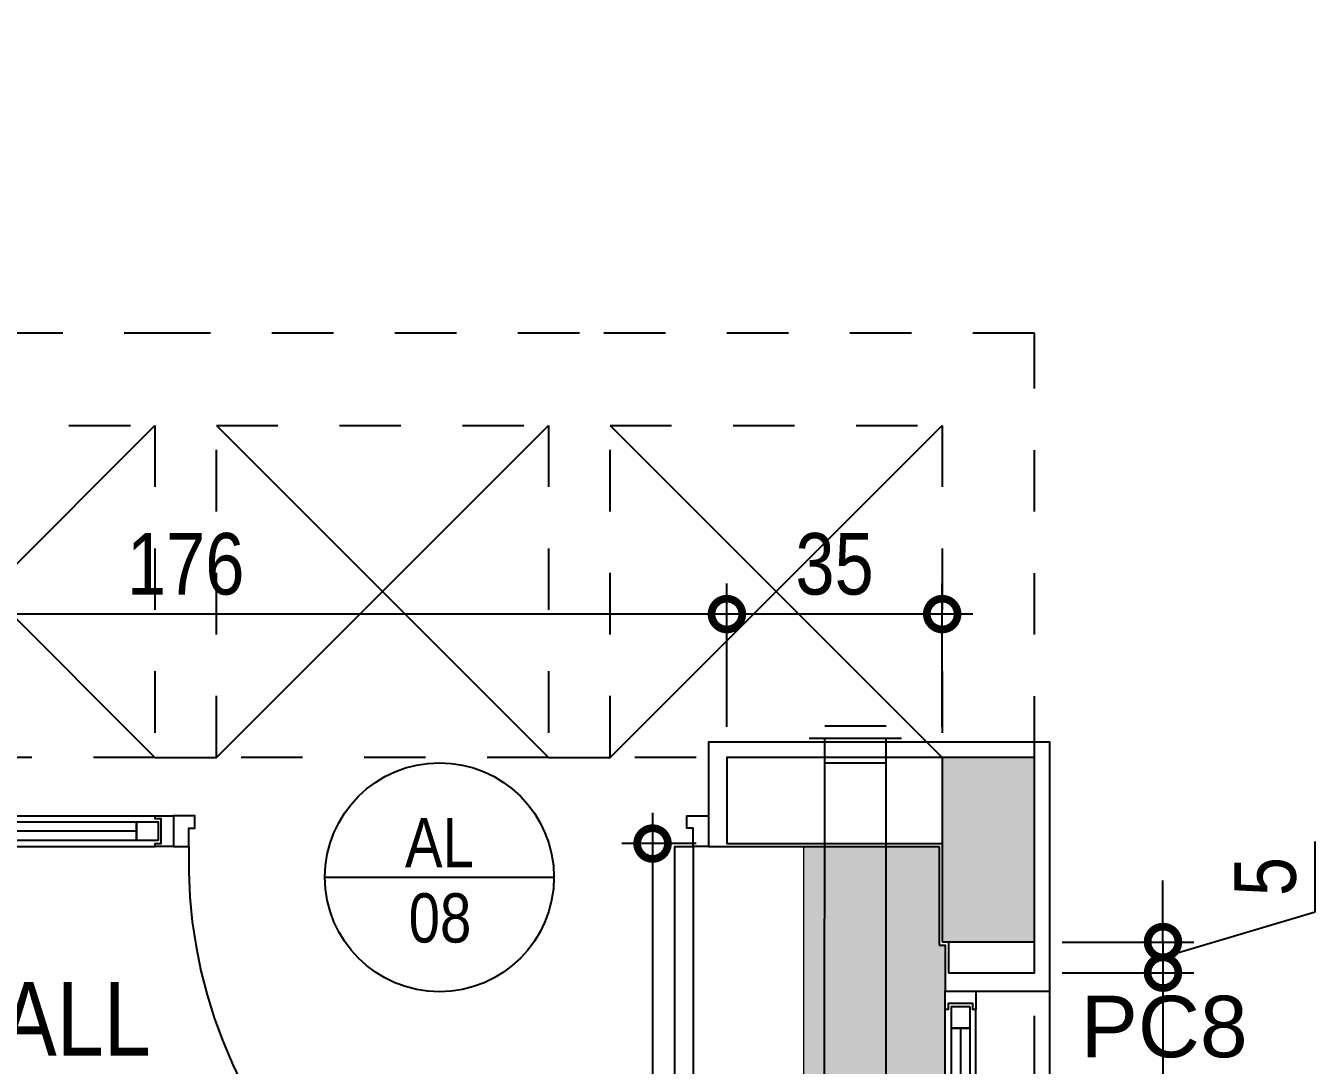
# Model space of a CAD drawing. Header units: metres. Extents: x -40 to 570, y -25 to 184.
# Drawn here: x 115.25 to 117.347, y -0.92 to 0.77 of the extents above; entities that cross this region are included whole.
import ezdxf
from ezdxf.enums import TextEntityAlignment as Align

# ---------------------------------------------------------------- set-up
doc = ezdxf.new("R2010")
doc.units = ezdxf.units.M
doc.linetypes.add('DUPLEX SUPERIOR$0$DASHEDX2', pattern=[1.5, 1, -0.5])
doc.linetypes.add('DUPLEX SUPERIOR$0$ESTILO_TQS_0001', pattern=[1, 0.7, -0.3])
for name, color, linetype in [('ARQ-DIM', 2, 'Continuous'), ('ARQ-SIM', 1, 'Continuous'), ('ARQ-TXT', 2, 'Continuous'), ('DUPLEX SUPERIOR$0$1', 232, 'DUPLEX SUPERIOR$0$DASHEDX2'), ('DUPLEX SUPERIOR$0$21', 232, 'Continuous'), ('DUPLEX SUPERIOR$0$210', 15, 'DUPLEX SUPERIOR$0$ESTILO_TQS_0001'), ('DUPLEX SUPERIOR$0$4', 2, 'Continuous'), ('DUPLEX SUPERIOR$0$5', 232, 'Continuous'), ('DUPLEX SUPERIOR$0$9', 232, 'Continuous'), ('DUPLEX SUPERIOR$0$ARQ-ALV ACAB', 4, 'Continuous'), ('DUPLEX SUPERIOR$0$ARQ-ALV OSSO', 5, 'Continuous'), ('DUPLEX SUPERIOR$0$ARQ-AUX', 7, 'Continuous'), ('DUPLEX SUPERIOR$0$ARQ-CAX @ 1', 1, 'Continuous'), ('DUPLEX SUPERIOR$0$ARQ-HID', 7, 'Continuous'), ('DUPLEX SUPERIOR$0$ARQ-PRJ', 7, 'DUPLEX SUPERIOR$0$DASHEDX2')]:
    doc.layers.add(name, color=color, linetype=linetype)
doc.layers.add('DUPLEX SUPERIOR$0$ARQ-FORRO', color=9, linetype='Continuous', lineweight=5)
doc.styles.add('Adesa', font='ARIALN.TTF')
doc.styles.add('DUPLEX SUPERIOR$0$Standard', font='arial.ttf')
doc.styles.add('M50', font='ARIALN.TTF', dxfattribs={"height": 0.15})
doc.dimstyles.new('ADESA 1-0050', dxfattribs={"dimtxt": 0.1, "dimasz": 0.1, "dimexe": 0.05, "dimexo": 0.05, "dimgap": 0.03, "dimtad": 1, "dimdec": 1, "dimlfac": 100, "dimzin": 12, "dimtxsty": 'Adesa', "dimblk": 'DOTSMALL', "dimcen": 1, "dimdle": 0.05, "dimclrd": 1, "dimclre": 1, "dimclrt": 256, "dimazin": 3, "dimtm": 1e-09, "dimtfac": 1, "dimtdec": 1, "dimtmove": 1, "dimatfit": 0, "dimldrblk": 'DOTSMALL', "dimfxl": 0.8, "dimtvp": 2, "dimtolj": 1, "dimtzin": 0, "dimarcsym": 0})

# ---------------------------------------------------------------- blocks, each defined once
blk = doc.blocks.new('*U1070')
for points in [[(0, 0), (0, 0.8204), (0.03, 0.8204), (0.03, 0)], [(-0.025, 0), (0, 0), (0, -0.03), (0.01, -0.03), (0.01, -0.05), (-0.025, -0.05), (-0.025, 0)], [(0.845, 0), (0.82, 0), (0.82, -0.03), (0.81, -0.03), (0.81, -0.05), (0.845, -0.05), (0.845, 0)]]:
    blk.add_lwpolyline(points, close=True)
at = {"layer": 'DUPLEX SUPERIOR$0$ARQ-PRJ'}
blk.add_arc((0.0237, 0.0242), 0.7967, 358.2599, 91.7013, dxfattribs=at)
blk = doc.blocks.new('*U1190')
at = {"color": 0, "linetype": 'ByBlock', "ltscale": 0.5}
for points in [[(0.02, -0.045), (0.02, -0.045), (0.02, -0.045), (0.02, -0.045), (0.02, -0.045), (0.02, -0.045), (0.02, -0.045), (0.02, -0.045), (0.02, -0.045), (0.03, -0.045), (0.03, -0.05), (0, -0.05), (0, 0), (0.03, 0), (0.03, -0.005), (0.02, -0.005), (0.02, -0.045)], [(0.81, -0.045), (0.81, -0.045), (0.81, -0.045), (0.81, -0.045), (0.81, -0.045), (0.81, -0.045), (0.81, -0.045), (0.81, -0.045), (0.81, -0.045), (0.8, -0.045), (0.8, -0.05), (0.83, -0.05), (0.83, 0), (0.8, 0), (0.8, -0.005), (0.81, -0.005), (0.81, -0.045)], [(0.025, -0.01), (0.06, -0.01), (0.06, -0.04), (0.025, -0.04)], [(0.805, -0.01), (0.77, -0.01), (0.77, -0.04), (0.805, -0.04)]]:
    blk.add_lwpolyline(points, close=True, dxfattribs=at)
at = {"color": 8, "linetype": 'ByBlock', "ltscale": 0.5}
for points in [[(0.8, 0), (0.03, 0)], [(0.8, -0.05), (0.03, -0.05)]]:
    blk.add_lwpolyline(points, dxfattribs=at)
at = {"color": 7, "linetype": 'ByBlock', "ltscale": 0.5}
blk.add_lwpolyline([(0.77, -0.01), (0.77, -0.04), (0.06, -0.04), (0.06, -0.01)], close=True, dxfattribs=at)
blk.add_lwpolyline([(0.06, -0.025), (0.77, -0.025)], dxfattribs=at)
blk = doc.blocks.new('*U1071')
at = {"color": 0, "linetype": 'ByBlock', "ltscale": 0.5}
for points in [[(0.02, -0.045), (0.02, -0.045), (0.02, -0.045), (0.02, -0.045), (0.02, -0.045), (0.02, -0.045), (0.02, -0.045), (0.02, -0.045), (0.02, -0.045), (0.03, -0.045), (0.03, -0.05), (0, -0.05), (0, 0), (0.03, 0), (0.03, -0.005), (0.02, -0.005), (0.02, -0.045)], [(0.7799, -0.045), (0.7799, -0.045), (0.7799, -0.045), (0.7799, -0.045), (0.7799, -0.045), (0.7799, -0.045), (0.7799, -0.045), (0.7799, -0.045), (0.7799, -0.045), (0.7699, -0.045), (0.7699, -0.05), (0.7999, -0.05), (0.7999, 0), (0.7699, 0), (0.7699, -0.005), (0.7799, -0.005), (0.7799, -0.045)], [(0.025, -0.01), (0.06, -0.01), (0.06, -0.04), (0.025, -0.04)], [(0.7749, -0.01), (0.7399, -0.01), (0.7399, -0.04), (0.7749, -0.04)]]:
    blk.add_lwpolyline(points, close=True, dxfattribs=at)
at = {"color": 8, "linetype": 'ByBlock', "ltscale": 0.5}
for points in [[(0.7699, 0), (0.03, 0)], [(0.7699, -0.05), (0.03, -0.05)]]:
    blk.add_lwpolyline(points, dxfattribs=at)
at = {"color": 7, "linetype": 'ByBlock', "ltscale": 0.5}
blk.add_lwpolyline([(0.7399, -0.01), (0.7399, -0.04), (0.06, -0.04), (0.06, -0.01)], close=True, dxfattribs=at)
blk.add_lwpolyline([(0.06, -0.025), (0.7399, -0.025)], dxfattribs=at)
blk = doc.blocks.new('DUPLEX SUPERIOR$0$E3')
at = {"layer": 'DUPLEX SUPERIOR$0$ARQ-PRJ'}
for p, q in [((302.2155, -376.0693), (302.3155, -376.0693)), ((302.3155, -376.1693), (302.3155, -376.0693)), ((302.2155, -376.1693), (302.3155, -376.1693))]:
    blk.add_line(p, q, dxfattribs=at)
for radius, start, end in [(0.0718, 44.1572, 315.8498), (0.0702, 45.4504, 314.5569), (0.05, 90, 270), (0.0702, 314.5569, 45.4504), (0.0718, 315.8498, 44.1572)]:
    blk.add_arc((302.2155, -376.1193), radius, start, end, dxfattribs=at)
blk = doc.blocks.new('DUPLEX SUPERIOR$0$E2')
for p, q in [((305.4121, -368.5377), (305.5121, -368.5377)), ((305.3871, -368.5577), (305.5371, -368.5577)), ((305.4121, -368.5977), (305.4121, -368.5577)), ((305.5121, -368.5977), (305.5121, -368.5577)), ((305.4121, -368.5977), (305.5121, -368.5977))]:
    blk.add_line(p, q)
blk = doc.blocks.new('DUPLEX SUPERIOR$0$A$C7f4744db')
at = {"layer": 'DUPLEX SUPERIOR$0$ARQ-PRJ', "ltscale": 50}
for p, q in [((0.1012, 0.272, 0), (0.1011, 2.7451, 0)), ((0.2012, 0.2724, 0), (0.2011, 2.7451, 0))]:
    blk.add_line(p, q, dxfattribs=at)
at = {"layer": 'DUPLEX SUPERIOR$0$ARQ-PRJ'}
blk.add_blockref('DUPLEX SUPERIOR$0$E2', (-305.311, 371.3084, 0), dxfattribs=at)
at = {"layer": 'DUPLEX SUPERIOR$0$ARQ-PRJ', "ltscale": 0.5, "xscale": -1, "rotation": 270.0000000000001}
blk.add_blockref('DUPLEX SUPERIOR$0$E3', (376.2705, -302.0435, 0), dxfattribs=at)
blk = doc.blocks.new('DUPLEX SUPERIOR$0$planta duplex inferior tipo 1')
at = {"layer": 'DUPLEX SUPERIOR$0$ARQ-FORRO'}
h = blk.add_hatch(color=256, dxfattribs=at)
h.dxf.hatch_style = 1
h.paths.add_polyline_path([(4.6349, 1.5503), (4.8649, 1.5503), (4.8647, 2.64), (4.6448, 2.6399), (4.6449, 2.4799), (4.6349, 2.4799)])
at = {"layer": 'DUPLEX SUPERIOR$0$ARQ-ALV ACAB', "elevation": 0}
for points in [[(4.4649, 2.4049), (4.4649, 2.8099), (5.0199, 2.81), (5.0199, 2.64), (4.6448, 2.6399), (4.6449, 2.4799)], [(4.6449, 2.4799), (4.6349, 2.4799), (4.6349, 2.4049)], [(4.635, 2.4049), (4.4649, 2.4049)]]:
    blk.add_lwpolyline(points, dxfattribs=at)
at = {"layer": 'DUPLEX SUPERIOR$0$ARQ-ALV OSSO', "elevation": 0}
for points in [[(4.4899, 2.6316), (4.4899, 2.7849), (4.9899, 2.785), (4.9899, 2.645), (4.6398, 2.6449), (4.6399, 2.4849)], [(4.6299, 2.4349), (4.4899, 2.4349), (4.4899, 2.6316)], [(4.6399, 2.4849), (4.6299, 2.4848), (4.6299, 2.4349)]]:
    blk.add_lwpolyline(points, dxfattribs=at)
at = {"layer": 'DUPLEX SUPERIOR$0$ARQ-AUX', "elevation": 0}
blk.add_lwpolyline([(4.465, 1.605), (4.4649, 2.4049)], dxfattribs=at)
at = {"layer": 'DUPLEX SUPERIOR$0$ARQ-FORRO'}
blk.add_lwpolyline([(4.6349, 1.5503), (4.8649, 1.5503), (4.8647, 2.64), (4.6448, 2.6399), (4.6449, 2.4799), (4.6349, 2.4799)], close=True, dxfattribs=at)
blk.add_blockref('DUPLEX SUPERIOR$0$A$C7f4744db', (4.6299, 0.0649))
at = {"layer": 'DUPLEX SUPERIOR$0$ARQ-CAX @ 1'}
for name, p, xscale, rotation in [('*U1070', (5.0449, 2.64, 0), -1, 180), ('*U1190', (5.8899, 2.64, 0), -1, 180), ('*U1071', (4.585, 2.4049, 0), -1.000000000000015, 90)]:
    blk.add_blockref(name, p, dxfattribs=dict(at, xscale=xscale, rotation=rotation))
blk = doc.blocks.new('DUPLEX SUPERIOR$0$EST-LO-012-BAR-R00')
at = {"layer": 'DUPLEX SUPERIOR$0$4'}
h = blk.add_hatch(color=8, dxfattribs=at)
h.dxf.hatch_style = 1
h.paths.add_polyline_path([(-1094.500883, 35.997145), (-1113.500883, 35.997145), (-1113.500883, -14.002855), (-1094.500883, -14.002855)])
h.paths.add_polyline_path([(-786.000061, 35.997145), (-805.000061, 35.997145), (-805.000061, -14.002855), (-786.000061, -14.002855)])
h.paths.add_polyline_path([(-980.00031, -99.999277), (-993.00031, -99.999277), (-993.00031, -232), (-1239.500379, -232), (-1239.500379, -245), (-980.00031, -245)])
h.paths.add_polyline_path([(-980.00031, -396.003386), (-1239.500379, -396.003386), (-1239.500379, -409.003386), (-993.00031, -409.003386), (-993.00031, -541.004109), (-980.00031, -541.004109)])
h.paths.add_polyline_path([(-1534.999687, -396.002061), (-1547.999687, -396.002061), (-1547.999687, -566.99002), (-1534.999687, -566.99002), (-1534.999687, -458.002855), (-1532.999904, -458.002855), (-1532.999904, -445.003037), (-1534.999687, -445.003037)])
h.paths.add_polyline_path([(-2548.999343, 77.001566), (-2561.999343, 77.001566), (-2561.999343, -195.998214), (-2399.510997, -195.998214), (-2399.510997, -182.998214), (-2548.999343, -182.998214)], flags=17)
h.paths.add_polyline_path([(-2548.999822, -458.004942), (-2399.510997, -458.004942), (-2399.510997, -445.004942), (-2561.999822, -445.004942), (-2561.999822, -718.004952), (-2548.999822, -718.004952)], flags=17)
h.paths.add_polyline_path([(280.995777, -409.003386), (459.996043, -409.003386), (459.996043, -396.003386), (280.995777, -396.003386)])
h.paths.add_polyline_path([(1014.995404, -718.004952), (1027.995404, -718.004952), (1027.995404, -566.99002), (1014.995404, -566.99002)])
h.paths.add_polyline_path([(865.506331, -458.001482), (1012.995404, -458.001482), (1012.995404, -444.99002), (865.506331, -444.99002)])
h.paths.add_polyline_path([(865.506331, -196.001904), (1012.995156, -196.001904), (1012.995156, -183.00198), (865.506331, -183.00198)])
h.paths.add_polyline_path([(1014.995156, -74.001904), (1027.995156, -74.001904), (1027.995156, 77.000887), (1014.995156, 77.000887)])
h.paths.add_polyline_path([(280.995777, -245), (459.996043, -245), (459.996043, -232.000209), (280.995777, -232.000209)])
h.paths.add_polyline_path([(-57.501936, -245), (0, -245), (0, -225.996934), (-57.501936, -225.996934)])
h.paths.add_polyline_path([(-980.00031, -245), (-801.000061, -245), (-801.000061, -232), (-980.00031, -232)])
h.paths.add_polyline_path([(-980.00031, -409.003177), (-801.000061, -409.003177), (-801.000061, -395.999165), (-980.00031, -395.999165)])
h.paths.add_polyline_path([(-1547.999687, -74.000884), (-1534.999687, -74.000884), (-1534.999687, 77.000932), (-1547.999687, 77.000932)])
h.paths.add_polyline_path([(-1532.999687, -196.000349), (-1385.510847, -196.000349), (-1385.510847, -183.000531), (-1532.999687, -183.000531)])
h.paths.add_polyline_path([(-1547.999904, -718.004976), (-1534.999687, -718.004976), (-1534.999687, -566.99002), (-1547.999904, -566.99002)])
h.paths.add_polyline_path([(-1532.999904, -458.002855), (-1385.510832, -458.002855), (-1385.510832, -445.003037), (-1532.999904, -445.003037)])
h.paths.add_polyline_path([(-1548.000663, -396.002061), (-2253.500545, -396.002061), (-2253.500545, -409.001685), (-2008.001965, -409.001685), (-2008.001965, -540.996579), (-1995.001777, -540.996579), (-1995.001777, -409.00183), (-1548.000663, -409.00183)])
h.paths.add_polyline_path([(1245.999783, -327.001694), (1689.007686, -327.001694), (1689.007686, -314.001694), (1245.999783, -314.001694)])
h.paths.add_polyline_path([(-249.004459, -245.001553), (-236.004459, -245.001553), (-236.004459, -0.001553), (-249.004459, -0.001553)])
h.paths.add_polyline_path([(-1548.000446, -245.001325), (-1548.000446, -232.001024), (-1995.001965, -232.001024), (-1995.001965, -100.000624), (-2008.001965, -100.000624), (-2008.001965, -232.001325), (-2253.500545, -232.001325), (-2253.500545, -245.001325)])
h.paths.add_polyline_path([(-3223.007243, -327.001694), (-2779.99934, -327.001694), (-2779.99934, -314.001694), (-3223.007243, -314.001694)])
h.paths.add_polyline_path([(1015.01125, -327.001694), (1155.51125, -327.001694), (1155.51125, -314.001694), (1015.01125, -314.001694)])
h.paths.add_polyline_path([(-2689.510807, -327.001694), (-2549.010807, -327.001694), (-2549.010807, -314.001694), (-2689.510807, -314.001694)])
h.paths.add_polyline_path([(-3223.007243, -72.001699), (-3208.007243, -72.001699), (-3208.007243, -42.001699), (-3223.007243, -42.001699)])
h.paths.add_polyline_path([(-2962.007243, -72.001699), (-2947.007243, -72.001699), (-2947.007243, -42.001699), (-2962.007243, -42.001699)])
h.paths.add_polyline_path([(1413.007686, -72.001699), (1428.007686, -72.001699), (1428.007686, -42.001699), (1413.007686, -42.001699)])
h.paths.add_polyline_path([(1674.007686, -72.001699), (1689.007686, -72.001699), (1689.007686, -42.001699), (1674.007686, -42.001699)])
h.paths.add_polyline_path([(-3223.007243, -599.001687), (-3208.007243, -599.001687), (-3208.007243, -569.001687), (-3223.007243, -569.001687)])
h.paths.add_polyline_path([(-2962.007243, -599.001687), (-2947.007243, -599.001687), (-2947.007243, -569.001687), (-2962.007243, -569.001687)])
h.paths.add_polyline_path([(1413.007686, -599.001687), (1428.007686, -599.001687), (1428.007686, -569.001687), (1413.007686, -569.001687)])
h.paths.add_polyline_path([(1674.007686, -599.001687), (1689.007686, -599.001687), (1689.007686, -569.001687), (1674.007686, -569.001687)])
edge = h.paths.add_edge_path()
edge.add_line((-2399.510997, -445.004942), (-2561.999822, -445.004942))
edge.add_line((-2561.999822, -445.004942), (-2561.999822, -718.004952))
edge.add_line((-2561.999822, -718.004952), (-2548.999822, -718.004952))
edge.add_line((-2548.999822, -718.004952), (-2548.999822, -458.004942))
edge.add_line((-2548.999822, -458.004942), (-2399.510997, -458.004942))
edge.add_line((-2399.510997, -458.004942), (-2399.510997, -445.005172))
edge.add_line((-2561.999343, 77.001566), (-2561.999343, -195.998214))
edge.add_line((-2561.999343, -195.998214), (-2399.510997, -195.998214))
edge.add_line((-2399.510997, -195.998214), (-2399.510997, -182.998214))
edge.add_line((-2399.510997, -182.998214), (-2548.999343, -182.998214))
edge.add_line((-2548.999343, -182.998214), (-2548.999343, 77.001566))
edge.add_line((-2548.999343, 77.001566), (-2561.999822, 77.001566))
h.paths.add_polyline_path([(-1109.165788, -62.830897), (-1109.165788, -3.910365), (-1132.141572, -3.910365), (-1132.141572, -62.830897)], flags=9)
at = {"layer": 'DUPLEX SUPERIOR$0$1'}
for points in [[(1551.007686, 27.015014), (1487.007686, 27.015014)], [(1615.007686, 27.015014), (1551.007686, 27.015014)], [(1689.007686, 27.015014), (1615.007686, 27.015014)], [(1689.007686, -42.001699), (1689.007686, 27.015014)], [(1492.007686, 12.015014), (1546.007686, 12.015014)], [(1546.007686, 12.015014), (1546.007686, -41.989757)], [(1556.007686, 12.015014), (1610.007686, 12.015014)], [(1556.007686, -41.989757), (1556.007686, 12.015014)], [(1610.007686, 12.015014), (1610.007686, -41.989757)], [(1620.007686, 12.015014), (1674.007686, 12.015014)], [(1620.007686, -41.989757), (1620.007686, 12.015014)], [(1674.007686, 12.015014), (1674.007686, -41.989757)], [(1546.007686, -41.989757), (1492.007686, -41.989757)], [(1610.007686, -41.989757), (1556.007686, -41.989757)], [(1674.007686, -41.989757), (1620.007686, -41.989757)], [(1689.007686, -314.001694), (1689.007686, -72.001699)]]:
    blk.add_lwpolyline(points, dxfattribs=at)
at = {"layer": 'DUPLEX SUPERIOR$0$21'}
for p, q in [((1492.007686, -41.989757), (1546.007686, 12.015014)), ((1492.007686, 12.015014), (1546.007686, -41.989757)), ((1556.007686, -41.989757), (1610.007686, 12.015014)), ((1556.007686, 12.015014), (1610.007686, -41.989757)), ((1620.007686, -41.989757), (1674.007686, 12.015014)), ((1620.007686, 12.015014), (1674.007686, -41.989757))]:
    blk.add_line(p, q, dxfattribs=at)
at = {"layer": 'DUPLEX SUPERIOR$0$210'}
for p, q in [((1546.007686, -41.989757), (1556.007686, -41.989757)), ((1610.007686, -41.989757), (1620.007686, -41.989757))]:
    blk.add_line(p, q, dxfattribs=at)
at = {"layer": 'DUPLEX SUPERIOR$0$4', "linetype": 'Continuous'}
blk.add_lwpolyline([(1674.007686, -72.001699), (1689.007686, -72.001699), (1689.007686, -42.001699), (1674.007686, -42.001699), (1674.007686, -72.001699)], dxfattribs=at)
at = {"layer": 'DUPLEX SUPERIOR$0$5', "linetype": 'Continuous'}
blk.add_lwpolyline([(1674.007686, -72.001699), (1689.007686, -72.001699), (1689.007686, -42.001699), (1674.007686, -42.001699), (1674.007686, -72.001699)], dxfattribs=at)
at = {"layer": 'DUPLEX SUPERIOR$0$9', "linetype": 'Continuous', "style": 'DUPLEX SUPERIOR$0$Standard'}
blk.add_text('PC8', height=10, dxfattribs=at).set_placement((1696.507686, -90.751699))
blk = doc.blocks.new('DUPLEX SUPERIOR')
at = {"linetype": 'Continuous', "xscale": 0.01, "yscale": 0.01, "zscale": 0.01}
blk.add_blockref('DUPLEX SUPERIOR$0$EST-LO-012-BAR-R00', (0, 0), dxfattribs=at)
at = {"layer": 'DUPLEX SUPERIOR$0$ARQ-HID', "xscale": -1}
blk.add_blockref('DUPLEX SUPERIOR$0$planta duplex inferior tipo 1', (21.38, -3.2049, 0), dxfattribs=at)
blk = doc.blocks.new('_DotSmall')
at = {"color": 0, "linetype": 'ByBlock', "const_width": 0.5}
blk.add_lwpolyline([(-0.0625, 0, 1), (0.0625, 0, 1)], format="xyb", close=True, dxfattribs=at)
blk = doc.blocks.new('*D595')
at = {"layer": 'ARQ-DIM', "color": 1, "lineweight": -2, "transparency": 16777216}
for p, q in [((116.39, -0.37), (116.39, -0.1368)), ((116.7401, -0.37), (116.7401, -0.1368)), ((116.7901, -0.1868), (116.34, -0.1868))]:
    blk.add_line(p, q, dxfattribs=at)
at = {"layer": 'Defpoints', "color": 0, "transparency": 16777216}
for p in [(116.39, -0.1868), (116.39, -0.42, 0), (116.7401, -0.42, 0)]:
    blk.add_point(p, dxfattribs=at)
at = {"layer": 'ARQ-DIM', "color": 1, "lineweight": -2, "transparency": 16777216, "xscale": 0.1, "yscale": 0.1, "zscale": 0.1, "rotation": 180}
blk.add_blockref('_DotSmall', (116.39, -0.1868), dxfattribs=at)
at = {"layer": 'ARQ-DIM', "color": 1, "lineweight": -2, "transparency": 16777216, "xscale": 0.1, "yscale": 0.1, "zscale": 0.1}
blk.add_blockref('_DotSmall', (116.7401, -0.1868), dxfattribs=at)
at = {"layer": 'ARQ-DIM', "transparency": 16777216, "insert": (116.5651, -0.1057), "char_height": 0.1, "attachment_point": 5, "style": 'Adesa'}
blk.add_mtext('\\A1;35', dxfattribs=at)
blk = doc.blocks.new('*D596')
at = {"layer": 'ARQ-DIM', "color": 1, "lineweight": -2, "transparency": 16777216}
for p, q in [((114.63, -0.37), (114.63, -0.1368)), ((116.39, -0.37), (116.39, -0.1368)), ((116.44, -0.1868), (114.58, -0.1868))]:
    blk.add_line(p, q, dxfattribs=at)
at = {"layer": 'Defpoints', "color": 0, "transparency": 16777216}
for p in [(114.63, -0.1868), (114.63, -0.42, 0), (116.39, -0.42, 0)]:
    blk.add_point(p, dxfattribs=at)
at = {"layer": 'ARQ-DIM', "color": 1, "lineweight": -2, "transparency": 16777216, "xscale": 0.1, "yscale": 0.1, "zscale": 0.1, "rotation": 180}
blk.add_blockref('_DotSmall', (114.63, -0.1868), dxfattribs=at)
at = {"layer": 'ARQ-DIM', "color": 1, "lineweight": -2, "transparency": 16777216, "xscale": 0.1, "yscale": 0.1, "zscale": 0.1}
blk.add_blockref('_DotSmall', (116.39, -0.1868), dxfattribs=at)
at = {"layer": 'ARQ-DIM', "transparency": 16777216, "insert": (115.51, -0.1057), "char_height": 0.1, "attachment_point": 5, "style": 'Adesa'}
blk.add_mtext('\\A1;176', dxfattribs=at)
blk = doc.blocks.new('*D598')
at = {"layer": 'ARQ-DIM', "color": 1, "lineweight": -2, "transparency": 16777216}
for p, q in [((117.3466, -0.6708), (117.3466, -0.5564)), ((117.0991, -0.7201), (117.0991, -0.6201)), ((117.0991, -0.745), (117.3466, -0.6708)), ((116.9352, -0.7201), (117.1491, -0.7201)), ((117.0991, -0.7201), (117.0991, -0.77)), ((117.0991, -0.7201), (117.0991, -0.77)), ((116.9352, -0.77), (117.1491, -0.77)), ((117.0991, -0.77), (117.0991, -0.87))]:
    blk.add_line(p, q, dxfattribs=at)
at = {"layer": 'Defpoints', "color": 0, "transparency": 16777216}
for p in [(116.8852, -0.7201, 0), (116.8852, -0.77, 0), (117.0991, -0.77)]:
    blk.add_point(p, dxfattribs=at)
at = {"layer": 'ARQ-DIM', "color": 1, "lineweight": -2, "transparency": 16777216, "xscale": 0.1, "yscale": 0.1, "zscale": 0.1}
for p, rotation in [((117.0991, -0.7201), 270), ((117.0991, -0.77), 90)]:
    blk.add_blockref('_DotSmall', p, dxfattribs=dict(at, rotation=rotation))
at = {"layer": 'ARQ-DIM', "transparency": 16777216, "insert": (117.2658, -0.6136), "char_height": 0.1, "attachment_point": 5, "rotation": 90, "style": 'Adesa'}
blk.add_mtext('\\A1;5', dxfattribs=at)
blk = doc.blocks.new('*D599')
at = {"layer": 'ARQ-DIM', "color": 1, "lineweight": -2, "transparency": 16777216}
for p, q in [((117.0991, -0.72), (117.0991, -1.68)), ((116.9352, -0.77), (117.1491, -0.77)), ((116.9351, -1.63), (117.1491, -1.63))]:
    blk.add_line(p, q, dxfattribs=at)
at = {"layer": 'Defpoints', "color": 0, "transparency": 16777216}
for p in [(116.8852, -0.77, 0), (116.8851, -1.63, 0), (117.0991, -1.63)]:
    blk.add_point(p, dxfattribs=at)
at = {"layer": 'ARQ-DIM', "color": 1, "lineweight": -2, "transparency": 16777216, "xscale": 0.1, "yscale": 0.1, "zscale": 0.1}
for p, rotation in [((117.0991, -0.77), 90), ((117.0991, -1.63), 270)]:
    blk.add_blockref('_DotSmall', p, dxfattribs=dict(at, rotation=rotation))
at = {"layer": 'ARQ-DIM', "transparency": 16777216, "insert": (117.018, -1.2), "char_height": 0.1, "attachment_point": 5, "rotation": 90, "style": 'Adesa'}
blk.add_mtext('\\A1;86', dxfattribs=at)
blk = doc.blocks.new('*D621')
at = {"layer": 'ARQ-DIM', "color": 1, "lineweight": -2, "transparency": 16777216}
for p, q in [((116.2691, -0.51), (116.2691, -1.7099)), ((116.34, -0.56), (116.2191, -0.56)), ((116.0551, -1.6599), (116.3191, -1.6599))]:
    blk.add_line(p, q, dxfattribs=at)
at = {"layer": 'Defpoints', "color": 0, "transparency": 16777216}
for p in [(116.39, -0.56, 0), (116.0051, -1.6599), (116.2691, -1.6599)]:
    blk.add_point(p, dxfattribs=at)
at = {"layer": 'ARQ-DIM', "color": 1, "lineweight": -2, "transparency": 16777216, "xscale": 0.1, "yscale": 0.1, "zscale": 0.1}
for p, rotation in [((116.2691, -0.56), 90), ((116.2691, -1.6599), 270)]:
    blk.add_blockref('_DotSmall', p, dxfattribs=dict(at, rotation=rotation))
at = {"layer": 'ARQ-DIM', "transparency": 16777216, "insert": (116.1881, -1.1099), "char_height": 0.1, "attachment_point": 5, "rotation": 90, "style": 'Adesa'}
blk.add_mtext('\\A1;110', dxfattribs=at)
blk = doc.blocks.new('TIPO COTA$0$Chamada_planta')
at = {"layer": 'ARQ-SIM'}
blk.add_line((-1.241, 0), (1.241, 0), dxfattribs=at)
blk.add_circle((0, 0), 1.241, dxfattribs=at)
at = {"layer": 'ARQ-SIM', "color": 2, "style": 'Adesa'}
for tag, p in [('NUMERO', (0, 0.234)), ('C.D.', (0, -0.272))]:
    blk.add_attdef(tag, text='', height=0.5, dxfattribs=at).set_placement(p, align=Align.MIDDLE_CENTER)

msp = doc.modelspace()

# ---------------------------------------------------------------- block references
at = {"layer": 'ARQ-DIM'}
msp.add_blockref('DUPLEX SUPERIOR', (100, 0), dxfattribs=at)
at = {"layer": 'ARQ-SIM'}
ref = msp.add_blockref('TIPO COTA$0$Chamada_planta', (115.9226, -0.6148), dxfattribs=dict(at, xscale=0.15, yscale=0.15, zscale=0.15))
ref.add_attrib('NUMERO', 'AL', dxfattribs={"color": 2, "height": 0.08, "style": 'Adesa'}).set_placement((115.9226, -0.5585), align=Align.MIDDLE_CENTER)
ref.add_attrib('C.D.', '08', dxfattribs={"color": 2, "height": 0.08, "style": 'Adesa'}).set_placement((115.9235, -0.6809), align=Align.MIDDLE_CENTER)

# ---------------------------------------------------------------- texts
at = {"layer": 'ARQ-TXT', "style": 'M50'}
msp.add_text('HALL', height=0.12, dxfattribs=at).set_placement((115.2814, -0.8451, 0.0226), align=Align.MIDDLE)

# ---------------------------------------------------------------- dimensions: what is measured, and where the dimension line sits
at = {"layer": 'ARQ-DIM'}
for base, p1, p2, angle, picture, middle in [((114.63, -0.1868, 0), (116.39, -0.42), (114.63, -0.42), 180, '*D596', (115.51, -0.1057, 0)), ((116.39, -0.1868, 0), (116.7401, -0.42), (116.39, -0.42), 180, '*D595', (116.5651, -0.1057, 0)), ((116.2691, -1.6599, 0), (116.39, -0.56), (116.0051, -1.6599, 0), 90, '*D621', (116.1881, -1.1099, 0)), ((117.0991, -0.77, 0), (116.8852, -0.7201, 0), (116.8852, -0.77), 90, '*D598', (117.2658, -0.6408, 0)), ((117.0991, -1.63, 0), (116.8852, -0.77), (116.8851, -1.63), 90, '*D599', (117.018, -1.2, 0))]:
    dim = msp.add_linear_dim(base=base, p1=p1, p2=p2, angle=angle, dimstyle='ADESA 1-0050', dxfattribs=at)
    dim.commit()
    dim.dimension.update_dxf_attribs({"geometry": picture, "text_midpoint": middle})

doc.saveas('drawing.dxf')
